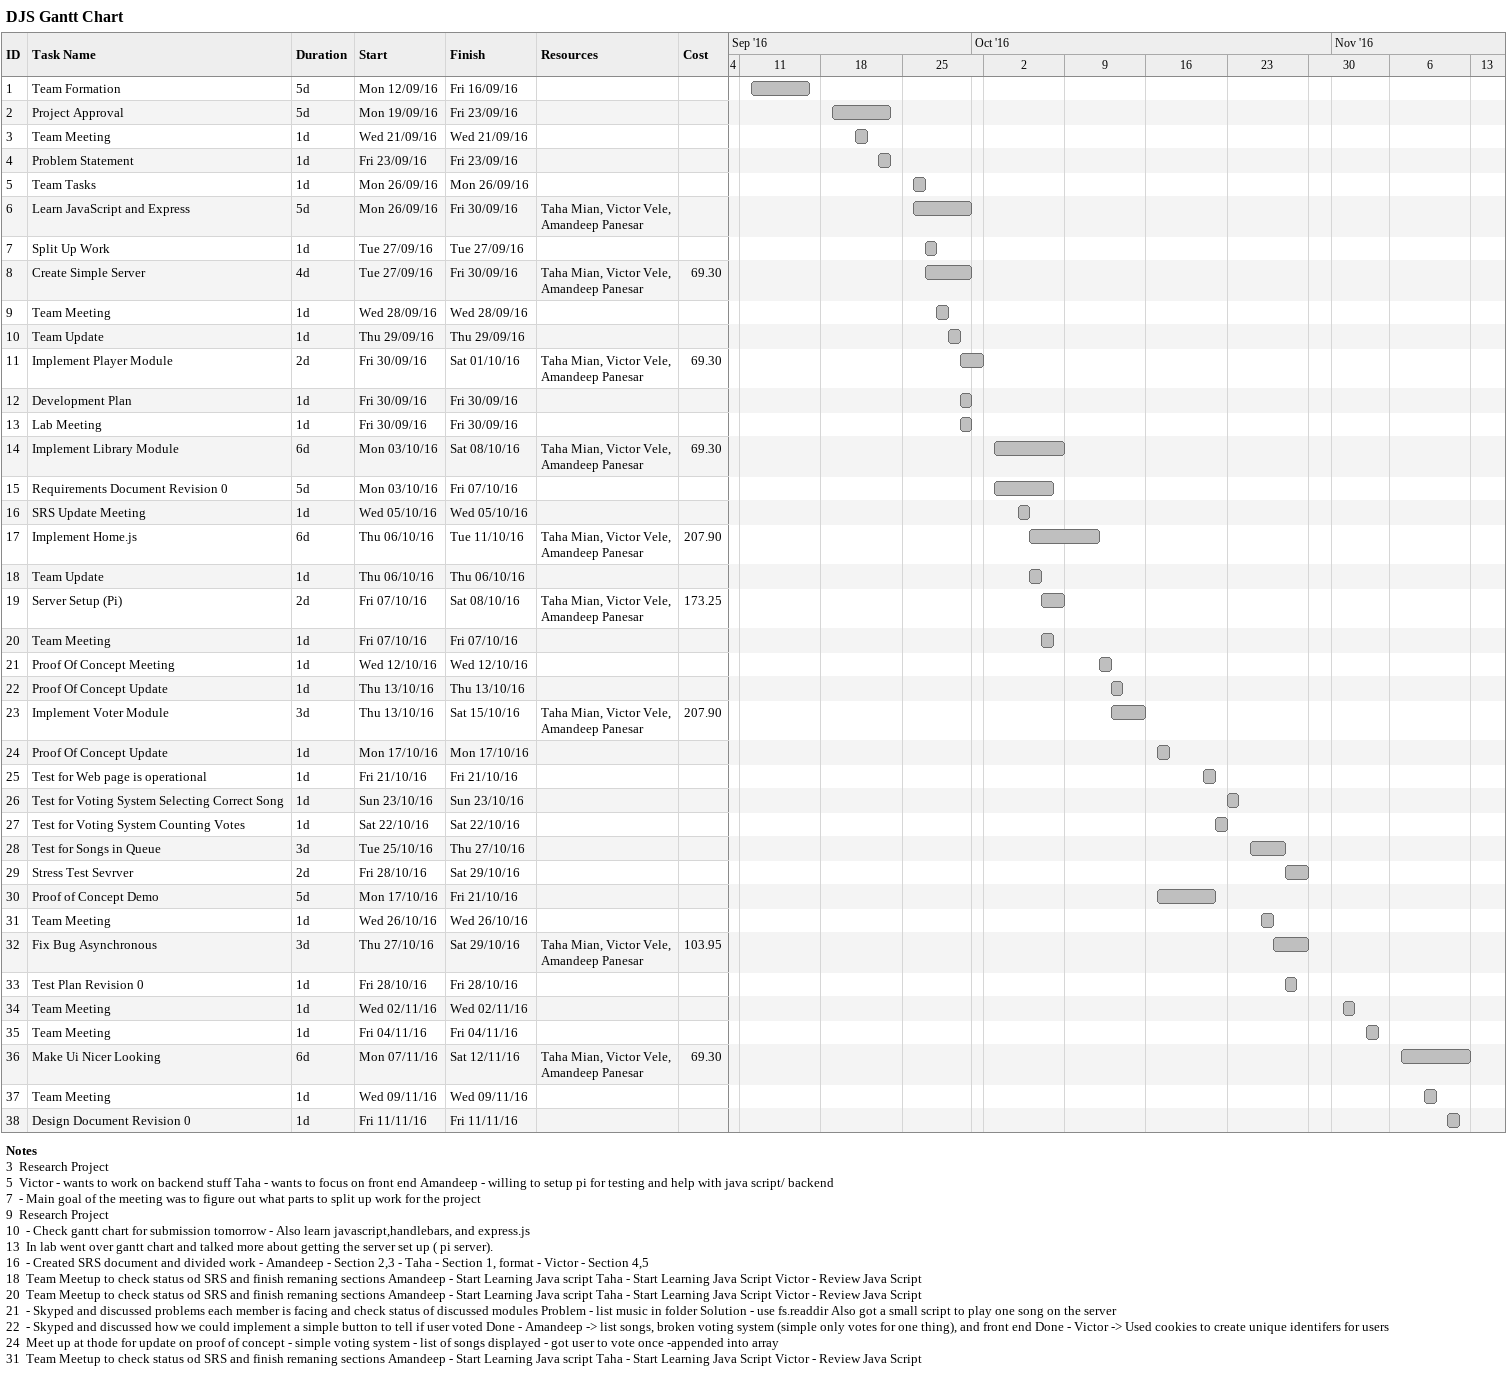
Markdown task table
DJS Gantt Chart

| ID | Task | Duration | Start | Finish | Resources | Cost |
|---|---|---|---|---|---|---|
| 1 | Team Formation | 5d | 2016-09-12 | 2016-09-16 |  |  |
| 2 | Project Approval | 5d | 2016-09-19 | 2016-09-23 |  |  |
| 3 | Team Meeting | 1d | 2016-09-21 | 2016-09-21 |  |  |
| 4 | Problem Statement | 1d | 2016-09-23 | 2016-09-23 |  |  |
| 5 | Team Tasks | 1d | 2016-09-26 | 2016-09-26 |  |  |
| 6 | Learn JavaScript and Express | 5d | 2016-09-26 | 2016-09-30 | Taha Mian, Victor Vele, Amandeep Panesar |  |
| 7 | Split Up Work | 1d | 2016-09-27 | 2016-09-27 |  |  |
| 8 | Create Simple Server | 4d | 2016-09-27 | 2016-09-30 | Taha Mian, Victor Vele, Amandeep Panesar | 69.30 |
| 9 | Team Meeting | 1d | 2016-09-28 | 2016-09-28 |  |  |
| 10 | Team Update | 1d | 2016-09-29 | 2016-09-29 |  |  |
| 11 | Implement Player Module | 2d | 2016-09-30 | 2016-10-01 | Taha Mian, Victor Vele, Amandeep Panesar | 69.30 |
| 12 | Development Plan | 1d | 2016-09-30 | 2016-09-30 |  |  |
| 13 | Lab Meeting | 1d | 2016-09-30 | 2016-09-30 |  |  |
| 14 | Implement Library Module | 6d | 2016-10-03 | 2016-10-08 | Taha Mian, Victor Vele, Amandeep Panesar | 69.30 |
| 15 | Requirements Document Revision 0 | 5d | 2016-10-03 | 2016-10-07 |  |  |
| 16 | SRS Update Meeting | 1d | 2016-10-05 | 2016-10-05 |  |  |
| 17 | Implement Home.js | 6d | 2016-10-06 | 2016-10-11 | Taha Mian, Victor Vele, Amandeep Panesar | 207.90 |
| 18 | Team Update | 1d | 2016-10-06 | 2016-10-06 |  |  |
| 19 | Server Setup (Pi) | 2d | 2016-10-07 | 2016-10-08 | Taha Mian, Victor Vele, Amandeep Panesar | 173.25 |
| 20 | Team Meeting | 1d | 2016-10-07 | 2016-10-07 |  |  |
| 21 | Proof Of Concept Meeting | 1d | 2016-10-12 | 2016-10-12 |  |  |
| 22 | Proof Of Concept Update | 1d | 2016-10-13 | 2016-10-13 |  |  |
| 23 | Implement Voter Module | 3d | 2016-10-13 | 2016-10-15 | Taha Mian, Victor Vele, Amandeep Panesar | 207.90 |
| 24 | Proof Of Concept Update | 1d | 2016-10-17 | 2016-10-17 |  |  |
| 25 | Test for Web page is operational | 1d | 2016-10-21 | 2016-10-21 |  |  |
| 26 | Test for Voting System Selecting Correct Song | 1d | 2016-10-23 | 2016-10-23 |  |  |
| 27 | Test for Voting System Counting Votes | 1d | 2016-10-22 | 2016-10-22 |  |  |
| 28 | Test for Songs in Queue | 3d | 2016-10-25 | 2016-10-27 |  |  |
| 29 | Stress Test Sevrver | 2d | 2016-10-28 | 2016-10-29 |  |  |
| 30 | Proof of Concept Demo | 5d | 2016-10-17 | 2016-10-21 |  |  |
| 31 | Team Meeting | 1d | 2016-10-26 | 2016-10-26 |  |  |
| 32 | Fix Bug Asynchronous | 3d | 2016-10-27 | 2016-10-29 | Taha Mian, Victor Vele, Amandeep Panesar | 103.95 |
| 33 | Test Plan Revision 0 | 1d | 2016-10-28 | 2016-10-28 |  |  |
| 34 | Team Meeting | 1d | 2016-11-02 | 2016-11-02 |  |  |
| 35 | Team Meeting | 1d | 2016-11-04 | 2016-11-04 |  |  |
| 36 | Make Ui Nicer Looking | 6d | 2016-11-07 | 2016-11-12 | Taha Mian, Victor Vele, Amandeep Panesar | 69.30 |
| 37 | Team Meeting | 1d | 2016-11-09 | 2016-11-09 |  |  |
| 38 | Design Document Revision 0 | 1d | 2016-11-11 | 2016-11-11 |  |  |

Notes
- 3: Research Project
- 5: Victor - wants to work on backend stuff Taha - wants to focus on front end Amandeep - willing to setup pi for testing and help with java script/ backend
- 7: - Main goal of the meeting was to figure out what parts to split up work for the project
- 9: Research Project
- 10: - Check gantt chart for submission tomorrow - Also learn javascript,handlebars, and express.js
- 13: In lab went over gantt chart and talked more about getting the server set up ( pi server).
- 16: - Created SRS document and divided work - Amandeep - Section 2,3 - Taha - Section 1, format - Victor - Section 4,5
- 18: Team Meetup to check status od SRS and finish remaning sections Amandeep - Start Learning Java script Taha - Start Learning Java Script Victor - Review Java Script
- 20: Team Meetup to check status od SRS and finish remaning sections Amandeep - Start Learning Java script Taha - Start Learning Java Script Victor - Review Java Script
- 21: - Skyped and discussed problems each member is facing and check status of discussed modules Problem - list music in folder Solution - use fs.readdir Also got a small script to play one song on the server
- 22: - Skyped and discussed how we could implement a simple button to tell if user voted Done - Amandeep -> list songs, broken voting system (simple only votes for one thing), and front end Done - Victor -> Used cookies to create unique identifers for users
- 24: Meet up at thode for update on proof of concept - simple voting system - list of songs displayed - got user to vote once -appended into array
- 31: Team Meetup to check status od SRS and finish remaning sections Amandeep - Start Learning Java script Taha - Start Learning Java Script Victor - Review Java Script
